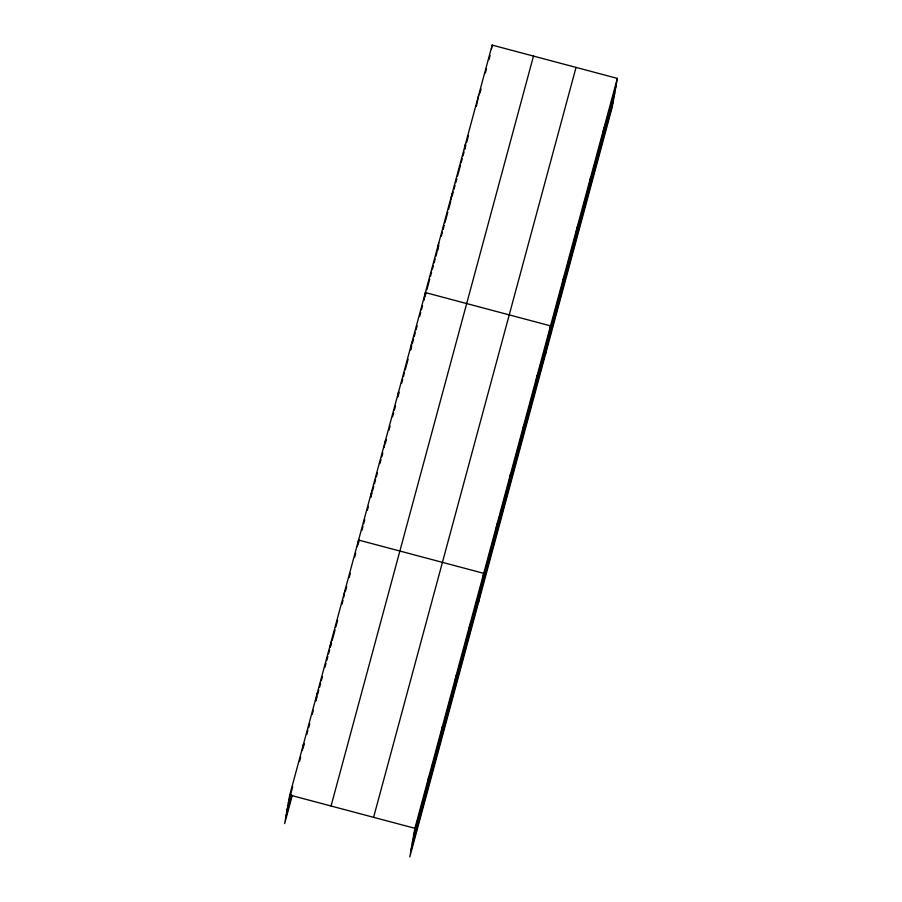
<?xml version="1.0" encoding="UTF-8"?>
<svg xmlns="http://www.w3.org/2000/svg" width="902" height="902" viewBox="0 0 902 902"><rect width="100%" height="100%" fill="white"/><g stroke="black" fill="none" stroke-linecap="round" stroke-linejoin="round"><path stroke-width="1.35" d="M617.351 78.395L414.897 828.318L409.812 856.9L612.255 106.977L617.351 78.395L492.188 45.1L289.745 795.023L284.649 823.605L292.259 795.429M302.35 750.543L303.512 744.037M317.278 693.04L315.88 700.843L316.974 696.818M330.109 647.241L331.045 642.044M343.651 597.552L344.812 591.047M357.417 546.556L358.579 540.05L483.731 573.345L478.646 601.927M370.778 497.058L371.94 490.553M384.139 447.572L385.301 441.067M397.737 396.767L398.661 391.569M412.022 342.072L410.624 349.875L411.718 345.861M423.996 300.377L425.383 292.575L550.536 325.87L545.451 354.452M438.744 243.078L437.357 250.891L438.8 245.536M450.944 200.086L452.105 193.58M464.541 149.292L465.466 144.094M478.827 94.597L476.357 106.413M491.489 49.001L492.188 45.1M427.277 785.135L428.664 777.321M441.044 734.138L442.431 726.324M454.811 683.141L456.198 675.327M468.578 632.144L469.965 624.342M495.705 531.65L497.092 523.848M509.066 482.164L510.453 474.351M522.427 432.667L523.814 424.853M535.788 383.17L537.175 375.367M562.51 284.175L563.908 276.373M575.871 234.689L577.269 226.876M589.231 185.192L590.63 177.378M602.592 135.695L603.99 127.881M288.358 802.836L292.699 786.736M299.588 761.232L300.67 757.206M303.207 747.814L304.29 743.789M306.827 734.397L307.92 730.372M308.642 727.688L309.724 723.652M312.261 714.26L313.355 710.235M317.696 694.134L318.778 690.109M319.511 687.425L320.593 683.4M321.315 680.717L322.409 676.692M324.945 667.3L326.028 663.263M326.75 660.58L327.843 656.555M328.565 653.871L329.647 649.846M330.38 647.162L331.462 643.137M332.184 640.454L335.082 629.72M335.815 627.037L337.619 620.328M341.971 604.227L343.053 600.191M345.59 590.799L346.684 586.774M349.209 577.381L350.303 573.356M354.644 557.256L355.738 553.23M358.263 543.85L359.346 539.836M361.882 530.466L362.965 526.452M363.686 523.78L364.769 519.766M367.294 510.408L368.377 506.394M370.902 497.025L371.985 493.011M372.718 490.338L373.8 486.325M374.522 483.652L375.604 479.638M376.326 476.955L377.408 472.952M379.934 463.583L381.016 459.569M381.738 456.897L382.82 452.883M385.346 443.513L386.439 439.5M388.965 430.141L390.047 426.127M392.573 416.758L393.655 412.755M394.377 410.072L395.459 406.058M397.985 396.7L399.079 392.686M401.604 383.316L402.687 379.302M403.408 376.63L404.491 372.616M405.212 369.944L408.099 359.244M412.44 343.188L413.522 339.175M414.243 336.502L415.326 332.488M416.047 329.816L417.13 325.802M419.655 316.433L420.738 312.419M421.459 309.747L422.542 305.733M425.079 296.375L426.161 292.361M426.883 289.677L429.769 278.977M430.491 276.305L431.573 272.291M432.295 269.619L433.377 265.605M434.099 262.922L435.181 258.919M435.903 256.236L436.996 252.222M441.326 236.177L442.408 232.164M443.13 229.48L444.212 225.466M444.934 222.794L447.82 212.094M448.542 209.422L450.718 201.394M452.161 196.038L453.244 192.025M453.965 189.352L455.048 185.338M455.769 182.666L456.852 178.652M457.573 175.98L460.46 165.269M461.181 162.597L462.275 158.583M462.997 155.911L464.079 151.897M464.801 149.225L465.883 145.211M466.605 142.539L468.409 135.841M479.965 93.041L481.048 89.027M485.377 72.972L486.46 68.958M488.997 59.6L490.079 55.586M287.129 809.692L291.12 794.933M285.878 816.75L291.673 795.282M331.045 806.016L533.488 56.082M373.597 817.336L576.04 67.402M413.511 836.12L615.953 86.197M412.293 842.975L614.736 93.053M411.03 850.045L613.473 100.122M289.745 795.023L414.897 828.318"/></g></svg>
